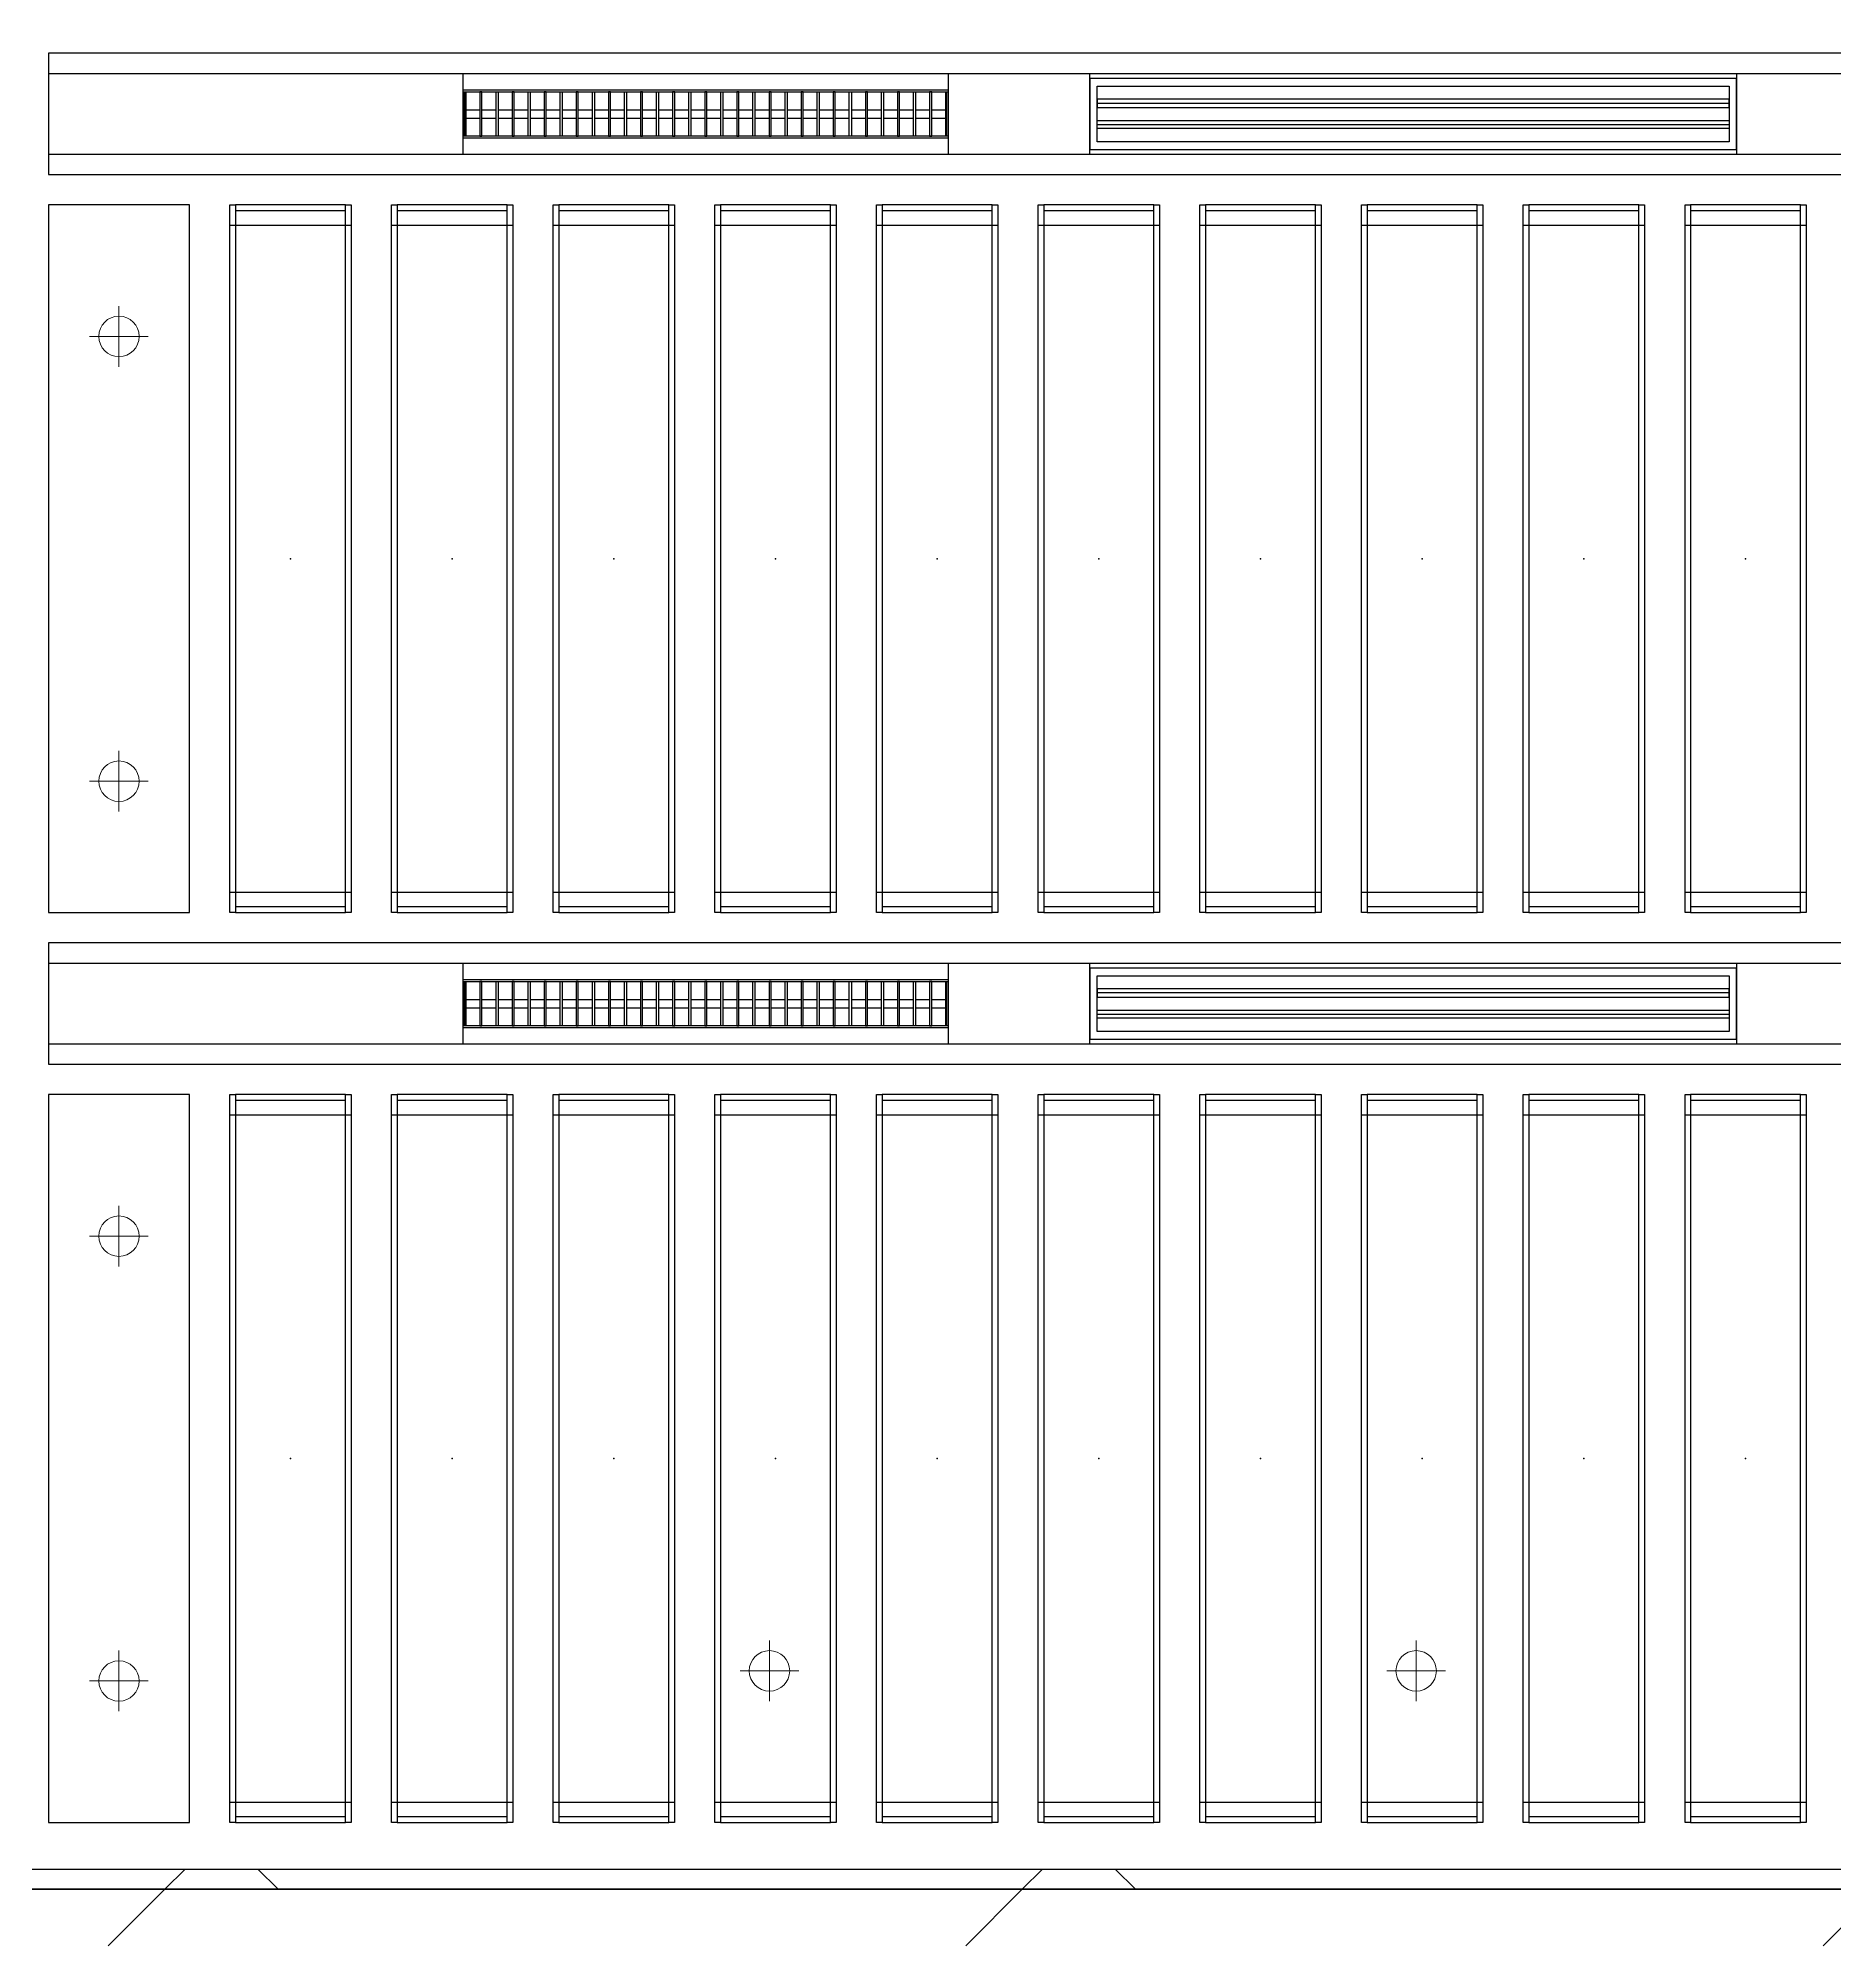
# Model space of a CAD drawing. Header units: millimetres. Extents: x -962357 to -591933, y -35273 to 59420.
# Drawn here: x -716396 to -711951, y -3460 to 1258 of the extents above; entities that cross this region are included whole.
import ezdxf
from ezdxf.enums import TextEntityAlignment as Align

# ---------------------------------------------------------------- set-up
doc = ezdxf.new("R2010")
doc.units = ezdxf.units.MM
for name, color, linetype in [('000 - WIPEOUT', 250, 'Continuous'), ('001 - ASCESSORIES', 251, 'Continuous'), ('A04_TUBE SERIES', 2, 'Continuous'), ('A11_ALU.SOLID SHEET', 2, 'Continuous')]:
    doc.layers.add(name, color=color, linetype=linetype)
for name, color, linetype, lineweight in [('008 - LIGHTING', 1, 'Continuous', 9), ('A-DETL-GENF', 2, 'Continuous', 9), ('A-GLAZ-CURT', 2, 'Continuous', 9), ('A-WALL', 5, 'Continuous', 9), ('A-WALL-FNSH', 2, 'Continuous', 9), ('A-WALL-PATT', 1, 'Continuous', 9), ('E-LITE-EQPM', 2, 'Continuous', 9)]:
    doc.layers.add(name, color=color, linetype=linetype, lineweight=lineweight)

# ---------------------------------------------------------------- blocks, each defined once
blk = doc.blocks.new('PPLS-PP19_Custom Tile Pattern - Custom Tile Pattern-V70-4130-01 MULTI-PURPOSE LEVEL - REFLECTED CEILING PLAN')
at = {"layer": 'A-GLAZ-CURT'}
for p, q in [((-300, 0), (300, 0)), ((300, 0), (-300, 0)), ((-134.2, 0), (-140, 0)), ((230.1, 0), (300, 0)), ((-300, -50), (300, -50)), ((300, -50), (-300, -50))]:
    blk.add_line(p, q, dxfattribs=at)
at = {"layer": 'A-GLAZ-CURT', "flags": 128}
for points in [[(-300, 0), (-291.6, 0), (-283.3, 0), (-275.2, 0), (-267.3, 0), (-259.5, 0), (-251.8, 0), (-244.2, 0), (-236.7, 0), (-229.4, 0), (-222.1, 0), (-214.8, 0), (-207.7, 0), (-200.8, 0), (-194, 0), (-187.5, 0), (-181.4, 0)], [(-190.4, 0), (-196.4, 0), (-202.6, 0), (-209, 0), (-215.7, 0), (-222.6, 0), (-229.7, 0), (-237, 0), (-244.4, 0), (-252, 0), (-259.7, 0), (-267.5, 0), (-275.5, 0), (-283.6, 0), (-291.7, 0), (-300, 0)], [(-149.4, 0), (-141.8, 0), (-132.8, 0), (-126.1, 0)]]:
    blk.add_lwpolyline(points, dxfattribs=at)
at = {"layer": 'A-GLAZ-CURT'}
for points, knots in [([(-300, 0), (-284.7, 0), (-236.6, 0), (-176.1, 0), (-138.3, 0), (-124.9, 0)], [-5323.127839, -5323.127839, -5323.127839, -5323.127839, -4502.809032, -2700.551212, -1108.984966, -1108.984966, -1108.984966, -1108.984966]), ([(-159.2, 0), (-159.6, 0), (-163.4, 0), (-174, 0), (-185.6, 0), (-209.8, 0), (-232, 0), (-248.9, 0), (-253.5, 0), (-253.7, 0)], [-2257.973564, -2257.973564, -2257.973564, -2257.973564, -2237.412286, -2029.680487, -1755.085331, -1400.429864, -858.079193, -543.655514, -531.287897, -531.287897, -531.287897, -531.287897]), ([(-143.3, 0), (-144.7, 0), (-149.9, 0), (-162, 0), (-177.9, 0), (-199.5, 0), (-215.4, 0), (-225.5, 0), (-226.7, 0)], [-2390.191866, -2390.191866, -2390.191866, -2390.191866, -2308.929706, -2113.765672, -1763.376603, -1422.553702, -978.033455, -910.549282, -910.549282, -910.549282, -910.549282]), ([(-128, 0), (-130.6, 0), (-136.8, 0), (-144.4, 0), (-147.1, 0)], [-5691.037617, -5691.037617, -5691.037617, -5691.037617, -5508.838257, -5319.88299, -5319.88299, -5319.88299, -5319.88299]), ([(-65.9, 0), (-70.5, 0), (-83.9, 0), (-110.9, 0), (-128.7, 0), (-142.4, 0), (-143.6, 0)], [-7788.403577, -7788.403577, -7788.403577, -7788.403577, -7508.296369, -7004.680444, -6449.282163, -6393.465623, -6393.465623, -6393.465623, -6393.465623]), ([(-118.2, 0), (-119.4, 0), (-122.1, 0), (-125.4, 0), (-127, 0), (-127.4, 0)], [-164.249813, -164.249813, -164.249813, -164.249813, -98.539552, -24.539552, 0, 0, 0, 0]), ([(-126.5, 0), (-122.4, 0), (-108.7, 0), (-90.8, 0), (-77.2, 0), (-72.3, 0)], [-5231.017328, -5231.017328, -5231.017328, -5231.017328, -4994.692869, -4542.524482, -4234.633075, -4234.633075, -4234.633075, -4234.633075]), ([(-125.7, 0), (-125.3, 0), (-120.4, 0), (-107.3, 0), (-90.4, 0), (-75.3, 0), (-68.4, 0), (-65.1, 0), (-63.6, 0)], [-4082.700899, -4082.700899, -4082.700899, -4082.700899, -4054.690705, -3793.097032, -3402.597032, -3144.956779, -3050.982048, -2969.237017, -2969.237017, -2969.237017, -2969.237017]), ([(-114.9, 0), (-108, 0), (-98.7, 0), (-91.2, 0), (-90.5, 0)], [-6773.888853, -6773.888853, -6773.888853, -6773.888853, -6236.997189, -6184.855039, -6184.855039, -6184.855039, -6184.855039]), ([(-58.7, 0), (-59.6, 0), (-65.7, 0), (-81.2, 0), (-99.4, 0), (-111.4, 0), (-113.3, 0)], [-1113.463882, -1113.463882, -1113.463882, -1113.463882, -1060.00838, -740.068933, -229.489605, -123.718209, -123.718209, -123.718209, -123.718209]), ([(-39.2, 0), (-39.7, 0), (-45.3, 0), (-56.2, 0), (-75.6, 0), (-92, 0), (-103.2, 0), (-106.1, 0)], [-1826.829157, -1826.829157, -1826.829157, -1826.829157, -1792.521578, -1466.981642, -1208.454564, -789.402658, -608.943052, -608.943052, -608.943052, -608.943052]), ([(-96.4, 0), (-96.2, 0), (-90.9, 0), (-71.3, 0), (-42.5, 0), (-15.2, 0), (-3.8, 0), (-1, 0)], [-5115.12164, -5115.12164, -5115.12164, -5115.12164, -5103.229623, -4799.173296, -4065.652676, -3589.737505, -3410.081093, -3410.081093, -3410.081093, -3410.081093]), ([(-67.9, 0), (-73, 0), (-81.1, 0), (-89.2, 0), (-91.8, 0)], [-2627.997013, -2627.997013, -2627.997013, -2627.997013, -2193.204658, -1970.99776, -1970.99776, -1970.99776, -1970.99776]), ([(-79.5, 0), (-79.3, 0), (-74.9, 0), (-70.9, 0), (-67.4, 0)], [-1286.743147, -1286.743147, -1286.743147, -1286.743147, -1274.333717, -1073.56893, -1073.56893, -1073.56893, -1073.56893]), ([(-29, 0), (-34, 0), (-43.7, 0), (-55.8, 0), (-63.3, 0), (-65.5, 0)], [-2680.714891, -2680.714891, -2680.714891, -2680.714891, -2413.671296, -2161.752162, -2037.343317, -2037.343317, -2037.343317, -2037.343317]), ([(31.2, 0), (26, 0), (12, 0), (-16.9, 0), (-42.2, 0), (-56.4, 0), (-58.5, 0)], [-4496.803627, -4496.803627, -4496.803627, -4496.803627, -4222.080604, -3745.412743, -2981.410125, -2831.320802, -2831.320802, -2831.320802, -2831.320802]), ([(-49.8, 0), (-48.2, 0), (-45.4, 0), (-42.6, 0), (-41.8, 0)], [-4417.7536, -4417.7536, -4417.7536, -4417.7536, -4321.566175, -4270.495146, -4270.495146, -4270.495146, -4270.495146]), ([(71, 0), (70.7, 0), (65.3, 0), (53.5, 0), (37, 0), (24.1, 0), (12.8, 0), (-2.9, 0), (-20.6, 0), (-32.8, 0), (-42.4, 0), (-47, 0), (-47.8, 0)], [-2966.590051, -2966.590051, -2966.590051, -2966.590051, -2950.589685, -2634.532728, -2313.748533, -2106.613311, -1925.670641, -1617.263037, -1290.787923, -1039.307308, -819.71621, -773.893057, -773.893057, -773.893057, -773.893057]), ([(-45.9, 0), (-43, 0), (-37.8, 0), (-33.6, 0), (-32.3, 0)], [-3487.344885, -3487.344885, -3487.344885, -3487.344885, -3315.260113, -3238.248822, -3238.248822, -3238.248822, -3238.248822]), ([(-31.3, 0), (-28.4, 0), (-17, 0), (8.8, 0), (43.4, 0), (68.5, 0), (77.9, 0), (79.3, 0)], [-6062.162279, -6062.162279, -6062.162279, -6062.162279, -5862.463379, -5340.621928, -4573.028122, -4094.177415, -3998.447461, -3998.447461, -3998.447461, -3998.447461]), ([(2.8, 0), (-4.7, 0), (-14.7, 0), (-28.9, 0), (-31.3, 0)], [-9880.810509, -9880.810509, -9880.810509, -9880.810509, -9424.652049, -9299.586361, -9299.586361, -9299.586361, -9299.586361]), ([(-29, 0), (-28.7, 0), (-27.4, 0), (-24.5, 0), (-22.6, 0)], [-166.548282, -166.548282, -166.548282, -166.548282, -102.06493, 0, 0, 0, 0]), ([(-22.6, 0), (-20.3, 0), (-17, 0), (-12.7, 0), (-10.9, 0), (-9.9, 0)], [-56468.192263, -56468.192263, -56468.192263, -56468.192263, -56344.022017, -56303.229861, -56238.992205, -56238.992205, -56238.992205, -56238.992205]), ([(-21.2, 0), (-19.4, 0), (-11.8, 0), (-1.3, 0), (4.5, 0)], [-2989.152759, -2989.152759, -2989.152759, -2989.152759, -2864.387349, -2490.960632, -2490.960632, -2490.960632, -2490.960632]), ([(0.5, 0), (-2.2, 0), (-6.9, 0), (-11, 0), (-12.4, 0)], [-2679.34943, -2679.34943, -2679.34943, -2679.34943, -2518.50168, -2435.772209, -2435.772209, -2435.772209, -2435.772209]), ([(-3.4, 0), (-0.6, 0), (14, 0), (42.8, 0), (88.7, 0), (120.6, 0), (138.3, 0), (138.5, 0)], [-439.821474, -439.821474, -439.821474, -439.821474, -429.606584, -390.253598, -346.313304, -291.370682, -290.5735, -290.5735, -290.5735, -290.5735]), ([(3.4, 0), (4.6, 0), (8, 0), (16, 0), (22.5, 0), (24.5, 0)], [-211.182196, -211.182196, -211.182196, -211.182196, -206.416616, -198.214427, -187.717507, -187.717507, -187.717507, -187.717507]), ([(103.1, 0), (101.1, 0), (86.3, 0), (63.3, 0), (37, 0), (25.3, 0), (20.9, 0)], [-375.435014, -375.435014, -375.435014, -375.435014, -369.147452, -330.153101, -307.516438, -289.397823, -289.397823, -289.397823, -289.397823]), ([(21.5, 0), (22, 0), (24.6, 0), (31, 0), (39, 0), (48.3, 0), (52.8, 0), (53.9, 0)], [-1992.768506, -1992.768506, -1992.768506, -1992.768506, -1956.422387, -1818.904206, -1645.594513, -1443.202566, -1370.028348, -1370.028348, -1370.028348, -1370.028348]), ([(136.4, 0), (121.7, 0), (86.9, 0), (51.2, 0), (31.2, 0)], [-106.750556, -106.750556, -106.750556, -106.750556, -59.610984, 0, 0, 0, 0]), ([(36.3, 0), (37.8, 0), (46.7, 0), (52.8, 0), (56.3, 0)], [-314.598523, -314.598523, -314.598523, -314.598523, -305.899624, -292.458861, -292.458861, -292.458861, -292.458861]), ([(100.3, 0), (90.4, 0), (75.2, 0), (57.8, 0), (46.5, 0), (41.8, 0), (38.2, 0), (37.3, 0)], [-395.777283, -395.777283, -395.777283, -395.777283, -357.622665, -341.267687, -334.000314, -326.15566, -321.97841, -321.97841, -321.97841, -321.97841]), ([(39, 0), (43.3, 0), (54.4, 0), (67.2, 0), (73, 0)], [-4639.627446, -4639.627446, -4639.627446, -4639.627446, -4353.683244, -3976.823525, -3976.823525, -3976.823525, -3976.823525]), ([(96.7, 0), (97, 0), (100.3, 0), (109, 0), (120.8, 0), (139.9, 0), (160.9, 0), (176.3, 0), (182.7, 0)], [-2253.533331, -2253.533331, -2253.533331, -2253.533331, -2233.599744, -2052.234781, -1843.028543, -1530.39897, -1095.004608, -662.803921, -662.803921, -662.803921, -662.803921]), ([(131.4, 0), (132.9, 0), (139.5, 0), (148, 0), (152.6, 0)], [-625.910216, -625.910216, -625.910216, -625.910216, -618.981161, -603.66234, -603.66234, -603.66234, -603.66234]), ([(162.8, 0), (165.4, 0), (168.7, 0), (170.7, 0), (170.7, 0)], [-111.264224, -111.264224, -111.264224, -111.264224, -56.742688, -55.632112, -55.632112, -55.632112, -55.632112]), ([(300, 0), (286.5, 0), (254.2, 0), (207.1, 0), (179.8, 0), (166.2, 0), (164.9, 0)], [-285.253232, -285.253232, -285.253232, -285.253232, -244.693688, -187.987675, -143.776725, -138.771843, -138.771843, -138.771843, -138.771843]), ([(171.5, 0), (176.5, 0), (188.6, 0), (194.3, 0), (195.7, 0)], [-7971.819559, -7971.819559, -7971.819559, -7971.819559, -7784.112253, -7707.76565, -7707.76565, -7707.76565, -7707.76565]), ([(185.8, 0), (186.9, 0), (192.6, 0), (208.8, 0), (219.4, 0), (230.1, 0)], [-46.257281, -46.257281, -46.257281, -46.257281, -41.623857, -24.459831, 0, 0, 0, 0]), ([(219.8, 0), (225.3, 0), (244.4, 0), (264.9, 0), (276, 0), (279, 0)], [-6915.603924, -6915.603924, -6915.603924, -6915.603924, -6582.165592, -6068.460911, -5859.388289, -5859.388289, -5859.388289, -5859.388289]), ([(286.1, 0), (286.6, 0), (288.3, 0), (293.6, 0), (297.8, 0), (300, 0)], [-4011.010929, -4011.010929, -4011.010929, -4011.010929, -3959.664717, -3862.421465, -3746.95702, -3746.95702, -3746.95702, -3746.95702])]:
    blk.add_open_spline(points, degree=3, knots=knots, dxfattribs=at)
for points in [[(-122.9, 0), (-125.3, 0), (-129.6, 0), (-133.8, 0)], [(-108.5, 0), (-104.3, 0), (-99.2, 0), (-91.5, 0)], [(67.8, 0), (71.7, 0), (75.7, 0), (79.6, 0)]]:
    blk.add_open_spline(points, degree=3, dxfattribs=at)
blk = doc.blocks.new('PPLS-PP19_Custom Tile Pattern - Custom Tile Pattern-V102-4130-01 MULTI-PURPOSE LEVEL - REFLECTED CEILING PLAN')
at = {"layer": 'A-GLAZ-CURT'}
for p, q in [((-300, 0), (300, 0)), ((300, 0), (-300, 0)), ((-134.2, 0), (-140, 0)), ((230.1, 0), (300, 0)), ((-300, -50), (300, -50)), ((300, -50), (-300, -50))]:
    blk.add_line(p, q, dxfattribs=at)
at = {"layer": 'A-GLAZ-CURT', "flags": 128}
for points in [[(-300, 0), (-291.6, 0), (-283.3, 0), (-275.2, 0), (-267.3, 0), (-259.5, 0), (-251.8, 0), (-244.2, 0), (-236.7, 0), (-229.4, 0), (-222.1, 0), (-214.8, 0), (-207.7, 0), (-200.8, 0), (-194, 0), (-187.5, 0), (-181.4, 0)], [(-190.4, 0), (-196.4, 0), (-202.6, 0), (-209, 0), (-215.7, 0), (-222.6, 0), (-229.7, 0), (-237, 0), (-244.4, 0), (-252, 0), (-259.7, 0), (-267.5, 0), (-275.5, 0), (-283.6, 0), (-291.7, 0), (-300, 0)], [(-149.4, 0), (-141.8, 0), (-132.8, 0), (-126.1, 0)]]:
    blk.add_lwpolyline(points, dxfattribs=at)
at = {"layer": 'A-GLAZ-CURT'}
for points, knots in [([(-300, 0), (-284.7, 0), (-236.6, 0), (-176.1, 0), (-138.3, 0), (-124.9, 0)], [-5323.127839, -5323.127839, -5323.127839, -5323.127839, -4502.809032, -2700.551212, -1108.984966, -1108.984966, -1108.984966, -1108.984966]), ([(-159.2, 0), (-159.6, 0), (-163.4, 0), (-174, 0), (-185.6, 0), (-209.8, 0), (-232, 0), (-248.9, 0), (-253.5, 0), (-253.7, 0)], [-2257.973564, -2257.973564, -2257.973564, -2257.973564, -2237.412286, -2029.680487, -1755.085331, -1400.429864, -858.079193, -543.655514, -531.287897, -531.287897, -531.287897, -531.287897]), ([(-143.3, 0), (-144.7, 0), (-149.9, 0), (-162, 0), (-177.9, 0), (-199.5, 0), (-215.4, 0), (-225.5, 0), (-226.7, 0)], [-2390.191866, -2390.191866, -2390.191866, -2390.191866, -2308.929706, -2113.765672, -1763.376603, -1422.553702, -978.033455, -910.549282, -910.549282, -910.549282, -910.549282]), ([(-128, 0), (-130.6, 0), (-136.8, 0), (-144.4, 0), (-147.1, 0)], [-5691.037617, -5691.037617, -5691.037617, -5691.037617, -5508.838257, -5319.88299, -5319.88299, -5319.88299, -5319.88299]), ([(-65.9, 0), (-70.5, 0), (-83.9, 0), (-110.9, 0), (-128.7, 0), (-142.4, 0), (-143.6, 0)], [-7788.403577, -7788.403577, -7788.403577, -7788.403577, -7508.296369, -7004.680444, -6449.282163, -6393.465623, -6393.465623, -6393.465623, -6393.465623]), ([(-118.2, 0), (-119.4, 0), (-122.1, 0), (-125.4, 0), (-127, 0), (-127.4, 0)], [-164.249813, -164.249813, -164.249813, -164.249813, -98.539552, -24.539552, 0, 0, 0, 0]), ([(-126.5, 0), (-122.4, 0), (-108.7, 0), (-90.8, 0), (-77.2, 0), (-72.3, 0)], [-5231.017328, -5231.017328, -5231.017328, -5231.017328, -4994.692869, -4542.524482, -4234.633075, -4234.633075, -4234.633075, -4234.633075]), ([(-125.7, 0), (-125.3, 0), (-120.4, 0), (-107.3, 0), (-90.4, 0), (-75.3, 0), (-68.4, 0), (-65.1, 0), (-63.6, 0)], [-4082.700899, -4082.700899, -4082.700899, -4082.700899, -4054.690705, -3793.097032, -3402.597032, -3144.956779, -3050.982048, -2969.237017, -2969.237017, -2969.237017, -2969.237017]), ([(-114.9, 0), (-108, 0), (-98.7, 0), (-91.2, 0), (-90.5, 0)], [-6773.888853, -6773.888853, -6773.888853, -6773.888853, -6236.997189, -6184.855039, -6184.855039, -6184.855039, -6184.855039]), ([(-58.7, 0), (-59.6, 0), (-65.7, 0), (-81.2, 0), (-99.4, 0), (-111.4, 0), (-113.3, 0)], [-1113.463882, -1113.463882, -1113.463882, -1113.463882, -1060.00838, -740.068933, -229.489605, -123.718209, -123.718209, -123.718209, -123.718209]), ([(-39.2, 0), (-39.7, 0), (-45.3, 0), (-56.2, 0), (-75.6, 0), (-92, 0), (-103.2, 0), (-106.1, 0)], [-1826.829157, -1826.829157, -1826.829157, -1826.829157, -1792.521578, -1466.981642, -1208.454564, -789.402658, -608.943052, -608.943052, -608.943052, -608.943052]), ([(-96.4, 0), (-96.2, 0), (-90.9, 0), (-71.3, 0), (-42.5, 0), (-15.2, 0), (-3.8, 0), (-1, 0)], [-5115.12164, -5115.12164, -5115.12164, -5115.12164, -5103.229623, -4799.173296, -4065.652676, -3589.737505, -3410.081093, -3410.081093, -3410.081093, -3410.081093]), ([(-67.9, 0), (-73, 0), (-81.1, 0), (-89.2, 0), (-91.8, 0)], [-2627.997013, -2627.997013, -2627.997013, -2627.997013, -2193.204658, -1970.99776, -1970.99776, -1970.99776, -1970.99776]), ([(-79.5, 0), (-79.3, 0), (-74.9, 0), (-70.9, 0), (-67.4, 0)], [-1286.743147, -1286.743147, -1286.743147, -1286.743147, -1274.333717, -1073.56893, -1073.56893, -1073.56893, -1073.56893]), ([(-29, 0), (-34, 0), (-43.7, 0), (-55.8, 0), (-63.3, 0), (-65.5, 0)], [-2680.714891, -2680.714891, -2680.714891, -2680.714891, -2413.671296, -2161.752162, -2037.343317, -2037.343317, -2037.343317, -2037.343317]), ([(31.2, 0), (26, 0), (12, 0), (-16.9, 0), (-42.2, 0), (-56.4, 0), (-58.5, 0)], [-4496.803627, -4496.803627, -4496.803627, -4496.803627, -4222.080604, -3745.412743, -2981.410125, -2831.320802, -2831.320802, -2831.320802, -2831.320802]), ([(-49.8, 0), (-48.2, 0), (-45.4, 0), (-42.6, 0), (-41.8, 0)], [-4417.7536, -4417.7536, -4417.7536, -4417.7536, -4321.566175, -4270.495146, -4270.495146, -4270.495146, -4270.495146]), ([(71, 0), (70.7, 0), (65.3, 0), (53.5, 0), (37, 0), (24.1, 0), (12.8, 0), (-2.9, 0), (-20.6, 0), (-32.8, 0), (-42.4, 0), (-47, 0), (-47.8, 0)], [-2966.590051, -2966.590051, -2966.590051, -2966.590051, -2950.589685, -2634.532728, -2313.748533, -2106.613311, -1925.670641, -1617.263037, -1290.787923, -1039.307308, -819.71621, -773.893057, -773.893057, -773.893057, -773.893057]), ([(-45.9, 0), (-43, 0), (-37.8, 0), (-33.6, 0), (-32.3, 0)], [-3487.344885, -3487.344885, -3487.344885, -3487.344885, -3315.260113, -3238.248822, -3238.248822, -3238.248822, -3238.248822]), ([(-31.3, 0), (-28.4, 0), (-17, 0), (8.8, 0), (43.4, 0), (68.5, 0), (77.9, 0), (79.3, 0)], [-6062.162279, -6062.162279, -6062.162279, -6062.162279, -5862.463379, -5340.621928, -4573.028122, -4094.177415, -3998.447461, -3998.447461, -3998.447461, -3998.447461]), ([(2.8, 0), (-4.7, 0), (-14.7, 0), (-28.9, 0), (-31.3, 0)], [-9880.810509, -9880.810509, -9880.810509, -9880.810509, -9424.652049, -9299.586361, -9299.586361, -9299.586361, -9299.586361]), ([(-29, 0), (-28.7, 0), (-27.4, 0), (-24.5, 0), (-22.6, 0)], [-166.548282, -166.548282, -166.548282, -166.548282, -102.06493, 0, 0, 0, 0]), ([(-22.6, 0), (-20.3, 0), (-17, 0), (-12.7, 0), (-10.9, 0), (-9.9, 0)], [-56468.192263, -56468.192263, -56468.192263, -56468.192263, -56344.022017, -56303.229861, -56238.992205, -56238.992205, -56238.992205, -56238.992205]), ([(-21.2, 0), (-19.4, 0), (-11.8, 0), (-1.3, 0), (4.5, 0)], [-2989.152759, -2989.152759, -2989.152759, -2989.152759, -2864.387349, -2490.960632, -2490.960632, -2490.960632, -2490.960632]), ([(0.5, 0), (-2.2, 0), (-6.9, 0), (-11, 0), (-12.4, 0)], [-2679.34943, -2679.34943, -2679.34943, -2679.34943, -2518.50168, -2435.772209, -2435.772209, -2435.772209, -2435.772209]), ([(-3.4, 0), (-0.6, 0), (14, 0), (42.8, 0), (86.6, 0), (116.3, 0), (131.8, 0)], [-439.821474, -439.821474, -439.821474, -439.821474, -429.606584, -390.253598, -346.313304, -297.680547, -297.680547, -297.680547, -297.680547]), ([(3.4, 0), (4.6, 0), (8, 0), (16, 0), (22.5, 0), (24.5, 0)], [-211.182196, -211.182196, -211.182196, -211.182196, -206.416616, -198.214427, -187.717507, -187.717507, -187.717507, -187.717507]), ([(103.1, 0), (101.1, 0), (86.3, 0), (63.3, 0), (37, 0), (25.3, 0), (20.9, 0)], [-375.435014, -375.435014, -375.435014, -375.435014, -369.147452, -330.153101, -307.516438, -289.397823, -289.397823, -289.397823, -289.397823]), ([(21.5, 0), (22, 0), (24.6, 0), (31, 0), (39, 0), (48.3, 0), (52.8, 0), (53.9, 0)], [-1992.768506, -1992.768506, -1992.768506, -1992.768506, -1956.422387, -1818.904206, -1645.594513, -1443.202566, -1370.028348, -1370.028348, -1370.028348, -1370.028348]), ([(133, 0), (119.3, 0), (85.7, 0), (51.2, 0), (31.2, 0)], [-103.080887, -103.080887, -103.080887, -103.080887, -59.610984, 0, 0, 0, 0]), ([(36.3, 0), (37.8, 0), (46.7, 0), (52.8, 0), (56.3, 0)], [-314.598523, -314.598523, -314.598523, -314.598523, -305.899624, -292.458861, -292.458861, -292.458861, -292.458861]), ([(100.3, 0), (90.4, 0), (75.2, 0), (57.8, 0), (46.5, 0), (41.8, 0), (38.2, 0), (37.3, 0)], [-395.777283, -395.777283, -395.777283, -395.777283, -357.622665, -341.267687, -334.000314, -326.15566, -321.97841, -321.97841, -321.97841, -321.97841]), ([(39, 0), (43.3, 0), (54.4, 0), (67.2, 0), (73, 0)], [-4639.627446, -4639.627446, -4639.627446, -4639.627446, -4353.683244, -3976.823525, -3976.823525, -3976.823525, -3976.823525]), ([(96.7, 0), (97, 0), (100.3, 0), (109, 0), (119.5, 0), (128.3, 0), (132.9, 0)], [-2253.533331, -2253.533331, -2253.533331, -2253.533331, -2233.599744, -2052.234781, -1843.028543, -1604.628652, -1604.628652, -1604.628652, -1604.628652]), ([(133.7, 0), (134.9, 0), (144.4, 0), (160.9, 0), (176.3, 0), (182.7, 0)], [-1590.72941, -1590.72941, -1590.72941, -1590.72941, -1530.39897, -1095.004608, -662.803921, -662.803921, -662.803921, -662.803921]), ([(162.8, 0), (165.4, 0), (168.7, 0), (170.7, 0), (170.7, 0)], [-111.264224, -111.264224, -111.264224, -111.264224, -56.742688, -55.632112, -55.632112, -55.632112, -55.632112]), ([(300, 0), (286.5, 0), (254.2, 0), (207.1, 0), (179.8, 0), (166.2, 0), (164.9, 0)], [-285.253232, -285.253232, -285.253232, -285.253232, -244.693688, -187.987675, -143.776725, -138.771843, -138.771843, -138.771843, -138.771843]), ([(171.5, 0), (176.5, 0), (188.6, 0), (194.3, 0), (195.7, 0)], [-7971.819559, -7971.819559, -7971.819559, -7971.819559, -7784.112253, -7707.76565, -7707.76565, -7707.76565, -7707.76565]), ([(185.8, 0), (186.9, 0), (192.6, 0), (208.8, 0), (219.4, 0), (230.1, 0)], [-46.257281, -46.257281, -46.257281, -46.257281, -41.623857, -24.459831, 0, 0, 0, 0]), ([(219.8, 0), (225.3, 0), (244.4, 0), (264.9, 0), (276, 0), (279, 0)], [-6915.603924, -6915.603924, -6915.603924, -6915.603924, -6582.165592, -6068.460911, -5859.388289, -5859.388289, -5859.388289, -5859.388289]), ([(286.1, 0), (286.6, 0), (288.3, 0), (293.6, 0), (297.8, 0), (300, 0)], [-4011.010929, -4011.010929, -4011.010929, -4011.010929, -3959.664717, -3862.421465, -3746.95702, -3746.95702, -3746.95702, -3746.95702])]:
    blk.add_open_spline(points, degree=3, knots=knots, dxfattribs=at)
for points in [[(-122.9, 0), (-125.3, 0), (-129.6, 0), (-133.8, 0)], [(-108.5, 0), (-104.3, 0), (-99.2, 0), (-91.5, 0)], [(67.8, 0), (71.7, 0), (75.7, 0), (79.6, 0)], [(137.6, 0), (142.5, 0), (148.1, 0), (152.6, 0)]]:
    blk.add_open_spline(points, degree=3, dxfattribs=at)
blk = doc.blocks.new('*U612')
at = {"layer": 'A-GLAZ-CURT'}
for name, p in [('PPLS-PP19_Custom Tile Pattern - Custom Tile Pattern-V70-4130-01 MULTI-PURPOSE LEVEL - REFLECTED CEILING PLAN', (29400, -6850)), ('PPLS-PP19_Custom Tile Pattern - Custom Tile Pattern-V102-4130-01 MULTI-PURPOSE LEVEL - REFLECTED CEILING PLAN', (30000, -6850)), ('PPLS-PP19_Custom Tile Pattern - Custom Tile Pattern-V70-4130-01 MULTI-PURPOSE LEVEL - REFLECTED CEILING PLAN', (30600, -6850)), ('PPLS-PP19_Custom Tile Pattern - Custom Tile Pattern-V70-4130-01 MULTI-PURPOSE LEVEL - REFLECTED CEILING PLAN', (31200, -6850)), ('PPLS-PP19_Custom Tile Pattern - Custom Tile Pattern-V70-4130-01 MULTI-PURPOSE LEVEL - REFLECTED CEILING PLAN', (31800, -6850)), ('PPLS-PP19_Custom Tile Pattern - Custom Tile Pattern-V70-4130-01 MULTI-PURPOSE LEVEL - REFLECTED CEILING PLAN', (32400, -6850)), ('PPLS-PP19_Custom Tile Pattern - Custom Tile Pattern-V70-4130-01 MULTI-PURPOSE LEVEL - REFLECTED CEILING PLAN', (33000, -6850))]:
    blk.add_blockref(name, p, dxfattribs=at)
blk = doc.blocks.new('LGF_DL_SAA_LowPower_DL1a - LGF_DL_SAA_LowPower_DL1a-8832329-4130-01 MULTI-PURPOSE LEVEL - REFLECTED CEILING PLAN')
at = {"layer": 'A-DETL-GENF'}
for p, q in [((0, 75), (0, -75)), ((72.5, 0), (-72.5, 0))]:
    blk.add_line(p, q, dxfattribs=at)
blk.add_circle((0, 0), 50, dxfattribs=at)
blk = doc.blocks.new('C-1-PP19-AR-4130-01-B_20250829-225100_EXLIGHT')
at = {"layer": 'E-LITE-EQPM', "extrusion": (0, 0, -1), "rotation": 180}
for p in [(-28484.2, -3060), (-28484.2, -4160), (-28484.2, -5285), (-28484.2, -6385), (-30093.5, -6360), (-31693.5, -6360)]:
    blk.add_blockref('LGF_DL_SAA_LowPower_DL1a - LGF_DL_SAA_LowPower_DL1a-8832329-4130-01 MULTI-PURPOSE LEVEL - REFLECTED CEILING PLAN', p, dxfattribs=at)
blk = doc.blocks.new('*U742')
blk.add_point((0, 0))
at = {"layer": 'Defpoints', "color": 250}
blk.add_text('AL.SHEET-HAT-TYPE-C', height=7, rotation=270, dxfattribs=at).set_placement((15, 0), align=Align.BOTTOM_CENTER)
blk.add_wipeout([(0, -100), (350, -100), (350, 100), (0, 100)]).dxf.layer = '000 - WIPEOUT'
at = {"layer": 'A11_ALU.SOLID SHEET', "color": 0}
blk.add_lwpolyline([(0, -100), (350, -100), (350, 100), (0, 100)], close=True, dxfattribs=at)
blk = doc.blocks.new('*U526')
at = {"layer": '001 - ASCESSORIES', "color": 0, "linetype": 'ByBlock'}
blk.add_lwpolyline([(800, 87.5), (-800, 87.5), (-800, -87.5), (800, -87.5)], close=True, dxfattribs=at)
at = {"layer": '001 - ASCESSORIES', "linetype": 'ByBlock'}
for points in [[(-781.5, 69), (781.5, 69), (781.5, -69), (-781.5, -69)], [(781.5, 36.3), (-781.5, 36.3), (-781.5, 16.3), (781.5, 16.3)], [(-781.5, -16.3), (781.5, -16.3), (781.5, -36.3), (-781.5, -36.3)]]:
    blk.add_lwpolyline(points, close=True, dxfattribs=at)
for points in [[(781.5, 26.3), (-781.5, 26.3)], [(-781.5, -26.3), (781.5, -26.3)]]:
    blk.add_lwpolyline(points, dxfattribs=at)
blk = doc.blocks.new('*U723')
blk.add_wipeout([(-25, 0), (25, 0), (25, 17548.5), (-25, 17548.5)]).dxf.layer = '000 - WIPEOUT'
at = {"layer": 'A04_TUBE SERIES', "color": 0}
blk.add_lwpolyline([(-25, 0), (25, 0), (25, 17548.5), (-25, 17548.5)], close=True, dxfattribs=at)
at = {"layer": 'Defpoints', "color": 250, "flags": 1}
blk.add_attdef('EXTR.OVL-LENGTH_', (-33.1, -9), '', height=5, dxfattribs=at)
blk = doc.blocks.new('*U725')
blk.add_wipeout([(-25, 0), (25, 0), (25, 17548.5), (-25, 17548.5)]).dxf.layer = '000 - WIPEOUT'
at = {"layer": 'A04_TUBE SERIES', "color": 0}
blk.add_lwpolyline([(-25, 0), (25, 0), (25, 17548.5), (-25, 17548.5)], close=True, dxfattribs=at)
at = {"layer": 'Defpoints', "color": 250, "flags": 1}
blk.add_attdef('EXTR.OVL-LENGTH_', (-33.1, -9), '', height=5, dxfattribs=at)
blk = doc.blocks.new('*U727')
blk.add_wipeout([(-25, 0), (25, 0), (25, 17548.5), (-25, 17548.5)]).dxf.layer = '000 - WIPEOUT'
at = {"layer": 'A04_TUBE SERIES', "color": 0}
blk.add_lwpolyline([(-25, 0), (25, 0), (25, 17548.5), (-25, 17548.5)], close=True, dxfattribs=at)
at = {"layer": 'Defpoints', "color": 250, "flags": 1}
blk.add_attdef('EXTR.OVL-LENGTH_', (-33.1, -9), '', height=5, dxfattribs=at)
blk = doc.blocks.new('*U570')
at = {"color": 1}
blk.add_wipeout([(600, -60), (-600, -60), (-600, 60), (600, 60)], dxfattribs=at).dxf.layer = '000 - WIPEOUT'
at = {"layer": '001 - ASCESSORIES', "color": 0}
blk.add_lwpolyline([(600, -60), (-600, -60), (-600, 60), (600, 60)], close=True, dxfattribs=at)
at = {"layer": '001 - ASCESSORIES'}
for points in [[(-593.5, -55), (-598.5, -55), (-598.5, 55), (-593.5, 55)], [(595, -55), (-595, -55), (-595, 55), (595, 55)], [(-558.8, -55), (-553.8, -55), (-553.8, 55), (-558.8, 55)], [(-514, -55), (-519, -55), (-519, 55), (-514, 55)], [(-479.3, -55), (-474.3, -55), (-474.3, 55), (-479.3, 55)], [(-434.6, -55), (-439.6, -55), (-439.6, 55), (-434.6, 55)], [(-399.8, -55), (-394.8, -55), (-394.8, 55), (-399.8, 55)], [(-355.1, -55), (-360.1, -55), (-360.1, 55), (-355.1, 55)], [(-320.4, -55), (-315.4, -55), (-315.4, 55), (-320.4, 55)], [(-275.6, -55), (-280.6, -55), (-280.6, 55), (-275.6, 55)], [(-240.9, -55), (-235.9, -55), (-235.9, 55), (-240.9, 55)], [(-196.2, -55), (-201.2, -55), (-201.2, 55), (-196.2, 55)], [(-161.4, -55), (-156.4, -55), (-156.4, 55), (-161.4, 55)], [(-116.7, -55), (-121.7, -55), (-121.7, 55), (-116.7, 55)], [(-82, -55), (-77, -55), (-77, 55), (-82, 55)], [(-37.2, -55), (-42.2, -55), (-42.2, 55), (-37.2, 55)], [(-2.5, -55), (2.5, -55), (2.5, 55), (-2.5, 55)], [(42.2, -55), (37.2, -55), (37.2, 55), (42.2, 55)], [(77, -55), (82, -55), (82, 55), (77, 55)], [(121.7, -55), (116.7, -55), (116.7, 55), (121.7, 55)], [(156.4, -55), (161.4, -55), (161.4, 55), (156.4, 55)], [(201.2, -55), (196.2, -55), (196.2, 55), (201.2, 55)], [(235.9, -55), (240.9, -55), (240.9, 55), (235.9, 55)], [(280.6, -55), (275.6, -55), (275.6, 55), (280.6, 55)], [(315.4, -55), (320.4, -55), (320.4, 55), (315.4, 55)], [(360.1, -55), (355.1, -55), (355.1, 55), (360.1, 55)], [(394.8, -55), (399.8, -55), (399.8, 55), (394.8, 55)], [(439.6, -55), (434.6, -55), (434.6, 55), (439.6, 55)], [(474.3, -55), (479.3, -55), (479.3, 55), (474.3, 55)], [(519, -55), (514, -55), (514, 55), (519, 55)], [(553.8, -55), (558.8, -55), (558.8, 55), (553.8, 55)], [(598.5, -55), (593.5, -55), (593.5, 55), (598.5, 55)]]:
    blk.add_lwpolyline(points, close=True, dxfattribs=at)
for points in [[(-593.5, 10), (-558.8, 10)], [(-553.8, 10), (-519, 10)], [(-514, 10), (-479.3, 10)], [(-474.3, 10), (-439.6, 10)], [(-434.6, 10), (-399.8, 10)], [(-394.8, 10), (-360.1, 10)], [(-355.1, 10), (-320.4, 10)], [(-315.4, 10), (-280.6, 10)], [(-275.6, 10), (-240.9, 10)], [(-235.9, 10), (-201.2, 10)], [(-196.2, 10), (-161.4, 10)], [(-156.4, 10), (-121.7, 10)], [(-116.7, 10), (-82, 10)], [(-77, 10), (-42.2, 10)], [(-37.2, 10), (-2.5, 10)], [(2.5, 10), (37.2, 10)], [(42.2, 10), (77, 10)], [(82, 10), (116.7, 10)], [(121.7, 10), (156.4, 10)], [(161.4, 10), (196.2, 10)], [(201.2, 10), (235.9, 10)], [(240.9, 10), (275.6, 10)], [(280.6, 10), (315.4, 10)], [(320.4, 10), (355.1, 10)], [(360.1, 10), (394.8, 10)], [(399.8, 10), (434.6, 10)], [(439.6, 10), (474.3, 10)], [(479.3, 10), (514, 10)], [(519, 10), (553.8, 10)], [(558.8, 10), (593.5, 10)], [(-593.5, -10), (-558.8, -10)], [(-553.8, -10), (-519, -10)], [(-514, -10), (-479.3, -10)], [(-474.3, -10), (-439.6, -10)], [(-434.6, -10), (-399.8, -10)], [(-394.8, -10), (-360.1, -10)], [(-355.1, -10), (-320.4, -10)], [(-315.4, -10), (-280.6, -10)], [(-275.6, -10), (-240.9, -10)], [(-235.9, -10), (-201.2, -10)], [(-196.2, -10), (-161.4, -10)], [(-156.4, -10), (-121.7, -10)], [(-116.7, -10), (-82, -10)], [(-77, -10), (-42.2, -10)], [(-37.2, -10), (-2.5, -10)], [(2.5, -10), (37.2, -10)], [(42.2, -10), (77, -10)], [(82, -10), (116.7, -10)], [(121.7, -10), (156.4, -10)], [(161.4, -10), (196.2, -10)], [(201.2, -10), (235.9, -10)], [(240.9, -10), (275.6, -10)], [(280.6, -10), (315.4, -10)], [(320.4, -10), (355.1, -10)], [(360.1, -10), (394.8, -10)], [(399.8, -10), (434.6, -10)], [(439.6, -10), (474.3, -10)], [(479.3, -10), (514, -10)], [(519, -10), (553.8, -10)], [(558.8, -10), (593.5, -10)]]:
    blk.add_lwpolyline(points, dxfattribs=at)
blk = doc.blocks.new('*U614')
blk.add_point((0, 0))
at = {"layer": 'Defpoints', "color": 250}
blk.add_text('AL.SHEET-HAT-TYPE-C', height=7, rotation=270, dxfattribs=at).set_placement((15, 0), align=Align.BOTTOM_CENTER)
blk.add_wipeout([(0, -100), (1026, -100), (1026, 100), (0, 100)]).dxf.layer = '000 - WIPEOUT'
at = {"layer": 'A11_ALU.SOLID SHEET', "color": 0}
blk.add_lwpolyline([(0, -100), (1026, -100), (1026, 100), (0, 100)], close=True, dxfattribs=at)
blk = doc.blocks.new('*U735')
blk.add_wipeout([(-25, 0), (25, 0), (25, 17548.5), (-25, 17548.5)]).dxf.layer = '000 - WIPEOUT'
at = {"layer": 'A04_TUBE SERIES', "color": 0}
blk.add_lwpolyline([(-25, 0), (25, 0), (25, 17548.5), (-25, 17548.5)], close=True, dxfattribs=at)
at = {"layer": 'Defpoints', "color": 250, "flags": 1}
blk.add_attdef('EXTR.OVL-LENGTH_', (-33.1, -9), '', height=5, dxfattribs=at)
blk = doc.blocks.new('*U621')
for p, q in [((-825.3, 8250), (-825.3, 8550)), ((825, 8550), (825, 8250)), ((-825.3, 7850), (-825.3, 8150)), ((825, 8150), (825, 7850)), ((-825.3, 7450), (-825.3, 7750)), ((825, 7750), (825, 7450)), ((-825.3, 7050), (-825.3, 7350)), ((825, 7350), (825, 7050)), ((-825.3, 6650), (-825.3, 6950)), ((825, 6950), (825, 6650)), ((-825.3, 6250), (-825.3, 6550)), ((825, 6550), (825, 6250)), ((-825.3, 5850), (-825.3, 6150)), ((825, 6150), (825, 5850)), ((-825.3, 5450), (-825.3, 5750)), ((825, 5750), (825, 5450)), ((-825.3, 5050), (-825.3, 5350)), ((825, 5350), (825, 5050)), ((-825.3, 4650), (-825.3, 4950)), ((825, 4950), (825, 4650))]:
    blk.add_line(p, q)
for p in [(0, 8400), (0, 8000), (0, 7600), (0, 7200), (0, 6800), (0, 6400), (0, 6000), (0, 5600), (0, 5200), (0, 4800)]:
    blk.add_point(p)
at = {"layer": 'A11_ALU.SOLID SHEET', "color": 0}
for points in [[(-875, 8550), (875, 8550), (875, 8536), (-875, 8536)], [(-875, 8264), (-861, 8264), (-861, 8536), (-875, 8536)], [(875, 8536), (861, 8536), (861, 8264), (875, 8264)], [(-875, 8264), (875, 8264), (875, 8250), (-875, 8250)], [(-875, 8150), (875, 8150), (875, 8136), (-875, 8136)], [(-875, 7864), (-861, 7864), (-861, 8136), (-875, 8136)], [(875, 8136), (861, 8136), (861, 7864), (875, 7864)], [(-875, 7864), (875, 7864), (875, 7850), (-875, 7850)], [(-875, 7750), (875, 7750), (875, 7736), (-875, 7736)], [(-875, 7464), (-861, 7464), (-861, 7736), (-875, 7736)], [(875, 7736), (861, 7736), (861, 7464), (875, 7464)], [(-875, 7464), (875, 7464), (875, 7450), (-875, 7450)], [(-875, 7350), (875, 7350), (875, 7336), (-875, 7336)], [(-875, 7064), (-861, 7064), (-861, 7336), (-875, 7336)], [(875, 7336), (861, 7336), (861, 7064), (875, 7064)], [(-875, 7064), (875, 7064), (875, 7050), (-875, 7050)], [(-875, 6950), (875, 6950), (875, 6936), (-875, 6936)], [(-875, 6664), (-861, 6664), (-861, 6936), (-875, 6936)], [(875, 6936), (861, 6936), (861, 6664), (875, 6664)], [(-875, 6664), (875, 6664), (875, 6650), (-875, 6650)], [(-875, 6550), (875, 6550), (875, 6536), (-875, 6536)], [(-875, 6264), (-861, 6264), (-861, 6536), (-875, 6536)], [(875, 6536), (861, 6536), (861, 6264), (875, 6264)], [(-875, 6264), (875, 6264), (875, 6250), (-875, 6250)], [(-875, 6150), (875, 6150), (875, 6136), (-875, 6136)], [(-875, 5864), (-861, 5864), (-861, 6136), (-875, 6136)], [(875, 6136), (861, 6136), (861, 5864), (875, 5864)], [(-875, 5864), (875, 5864), (875, 5850), (-875, 5850)], [(-875, 5750), (875, 5750), (875, 5736), (-875, 5736)], [(-875, 5464), (-861, 5464), (-861, 5736), (-875, 5736)], [(875, 5736), (861, 5736), (861, 5464), (875, 5464)], [(-875, 5464), (875, 5464), (875, 5450), (-875, 5450)], [(-875, 5350), (875, 5350), (875, 5336), (-875, 5336)], [(-875, 5064), (-861, 5064), (-861, 5336), (-875, 5336)], [(875, 5336), (861, 5336), (861, 5064), (875, 5064)], [(-875, 5064), (875, 5064), (875, 5050), (-875, 5050)], [(-875, 4950), (875, 4950), (875, 4936), (-875, 4936)], [(-875, 4664), (-861, 4664), (-861, 4936), (-875, 4936)], [(875, 4936), (861, 4936), (861, 4664), (875, 4664)], [(-875, 4664), (875, 4664), (875, 4650), (-875, 4650)]]:
    blk.add_lwpolyline(points, close=True, dxfattribs=at)
blk = doc.blocks.new('*U620')
for p, q in [((-850.3, 8250), (-850.3, 8550)), ((850, 8550), (850, 8250)), ((-850.3, 7850), (-850.3, 8150)), ((850, 8150), (850, 7850)), ((-850.3, 7450), (-850.3, 7750)), ((850, 7750), (850, 7450)), ((-850.3, 7050), (-850.3, 7350)), ((850, 7350), (850, 7050)), ((-850.3, 6650), (-850.3, 6950)), ((850, 6950), (850, 6650)), ((-850.3, 6250), (-850.3, 6550)), ((850, 6550), (850, 6250)), ((-850.3, 5850), (-850.3, 6150)), ((850, 6150), (850, 5850)), ((-850.3, 5450), (-850.3, 5750)), ((850, 5750), (850, 5450)), ((-850.3, 5050), (-850.3, 5350)), ((850, 5350), (850, 5050)), ((-850.3, 4650), (-850.3, 4950)), ((850, 4950), (850, 4650))]:
    blk.add_line(p, q)
for p in [(0, 8400), (0, 8000), (0, 7600), (0, 7200), (0, 6800), (0, 6400), (0, 6000), (0, 5600), (0, 5200), (0, 4800)]:
    blk.add_point(p)
at = {"layer": 'A11_ALU.SOLID SHEET', "color": 0}
for points in [[(-900, 8550), (900, 8550), (900, 8536), (-900, 8536)], [(-900, 8264), (-886, 8264), (-886, 8536), (-900, 8536)], [(900, 8536), (886, 8536), (886, 8264), (900, 8264)], [(-900, 8264), (900, 8264), (900, 8250), (-900, 8250)], [(-900, 8150), (900, 8150), (900, 8136), (-900, 8136)], [(-900, 7864), (-886, 7864), (-886, 8136), (-900, 8136)], [(900, 8136), (886, 8136), (886, 7864), (900, 7864)], [(-900, 7864), (900, 7864), (900, 7850), (-900, 7850)], [(-900, 7750), (900, 7750), (900, 7736), (-900, 7736)], [(-900, 7464), (-886, 7464), (-886, 7736), (-900, 7736)], [(900, 7736), (886, 7736), (886, 7464), (900, 7464)], [(-900, 7464), (900, 7464), (900, 7450), (-900, 7450)], [(-900, 7350), (900, 7350), (900, 7336), (-900, 7336)], [(-900, 7064), (-886, 7064), (-886, 7336), (-900, 7336)], [(900, 7336), (886, 7336), (886, 7064), (900, 7064)], [(-900, 7064), (900, 7064), (900, 7050), (-900, 7050)], [(-900, 6950), (900, 6950), (900, 6936), (-900, 6936)], [(-900, 6664), (-886, 6664), (-886, 6936), (-900, 6936)], [(900, 6936), (886, 6936), (886, 6664), (900, 6664)], [(-900, 6664), (900, 6664), (900, 6650), (-900, 6650)], [(-900, 6550), (900, 6550), (900, 6536), (-900, 6536)], [(-900, 6264), (-886, 6264), (-886, 6536), (-900, 6536)], [(900, 6536), (886, 6536), (886, 6264), (900, 6264)], [(-900, 6264), (900, 6264), (900, 6250), (-900, 6250)], [(-900, 6150), (900, 6150), (900, 6136), (-900, 6136)], [(-900, 5864), (-886, 5864), (-886, 6136), (-900, 6136)], [(900, 6136), (886, 6136), (886, 5864), (900, 5864)], [(-900, 5864), (900, 5864), (900, 5850), (-900, 5850)], [(-900, 5750), (900, 5750), (900, 5736), (-900, 5736)], [(-900, 5464), (-886, 5464), (-886, 5736), (-900, 5736)], [(900, 5736), (886, 5736), (886, 5464), (900, 5464)], [(-900, 5464), (900, 5464), (900, 5450), (-900, 5450)], [(-900, 5350), (900, 5350), (900, 5336), (-900, 5336)], [(-900, 5064), (-886, 5064), (-886, 5336), (-900, 5336)], [(900, 5336), (886, 5336), (886, 5064), (900, 5064)], [(-900, 5064), (900, 5064), (900, 5050), (-900, 5050)], [(-900, 4950), (900, 4950), (900, 4936), (-900, 4936)], [(-900, 4664), (-886, 4664), (-886, 4936), (-900, 4936)], [(900, 4936), (886, 4936), (886, 4664), (900, 4664)], [(-900, 4664), (900, 4664), (900, 4650), (-900, 4650)]]:
    blk.add_lwpolyline(points, close=True, dxfattribs=at)
blk = doc.blocks.new('*U624')
at = {"layer": 'Defpoints'}
blk.add_point((0, 0), dxfattribs=at)
blk.add_wipeout([(875, 250), (875, 598.5), (-875, 598.5), (-875, 250)]).dxf.layer = '000 - WIPEOUT'
at = {"layer": 'A11_ALU.SOLID SHEET', "color": 0}
blk.add_lwpolyline([(875, 250), (875, 598.5), (-875, 598.5), (-875, 250)], close=True, dxfattribs=at)
at = {"layer": 'Defpoints'}
blk.add_point((0, 400), dxfattribs=at)
blk = doc.blocks.new('*U625')
at = {"layer": 'Defpoints'}
blk.add_point((0, 0), dxfattribs=at)
blk.add_wipeout([(900, 250), (900, 598.5), (-900, 598.5), (-900, 250)]).dxf.layer = '000 - WIPEOUT'
at = {"layer": 'A11_ALU.SOLID SHEET', "color": 0}
blk.add_lwpolyline([(900, 250), (900, 598.5), (-900, 598.5), (-900, 250)], close=True, dxfattribs=at)
at = {"layer": 'Defpoints'}
blk.add_point((0, 400), dxfattribs=at)
blk = doc.blocks.new('*U856')
blk.add_lwpolyline([(21173.4, -580), (28210, -580), (28210, -6850), (45954.2, -6850), (45954.2, 600), (82995.1, 600), (83086.5, 650), (90052, 650), (90392, 990), (103159.2, 990), (103159.2, 4990), (21173.4, 4990), (21173.4, 3485.5), (21203.4, 3485.5), (21203.4, 925.5), (21173.4, 925.5), (21173.4, -580)])
at = {"layer": 'A11_ALU.SOLID SHEET', "color": 0, "linetype": 'ByBlock', "rotation": 90}
for name, p in [('*U621', (37308.5, -3610)), ('*U620', (37308.5, -5835))]:
    blk.add_blockref(name, p, dxfattribs=at)
at = {"layer": 'A11_ALU.SOLID SHEET', "color": 1}
for p in [(30536, -2510), (32486, -2510), (30536, -4710), (32486, -4710)]:
    blk.add_blockref('*U742', p, dxfattribs=at)
at = {"layer": 'A11_ALU.SOLID SHEET', "color": 0, "linetype": 'ByBlock', "rotation": 90}
for name, p in [('*U624', (28908.5, -3610)), ('*U625', (28908.5, -5835))]:
    blk.add_blockref(name, p, dxfattribs=at)
at = {"layer": 'A11_ALU.SOLID SHEET', "color": 1, "rotation": 180}
blk.add_blockref('*U614', (29336, -4710), dxfattribs=at)
at = {"layer": '008 - LIGHTING'}
for name, p in [('*U570', (29936, -2510)), ('*U526', (31686, -2510)), ('*U526', (31686, -4710)), ('*U570', (29936, -4710))]:
    blk.add_blockref(name, p, dxfattribs=at)
at = {"layer": 'A04_TUBE SERIES', "color": 0, "linetype": 'ByBlock', "rotation": 270}
for name, p in [('*U727', (28310, -4585)), ('*U735', (28310, -4835))]:
    blk.add_blockref(name, p, dxfattribs=at)
at = {"layer": 'A11_ALU.SOLID SHEET', "color": 1, "rotation": 180}
blk.add_blockref('*U614', (29336, -2510), dxfattribs=at)
at = {"layer": 'A04_TUBE SERIES', "color": 0, "linetype": 'ByBlock', "rotation": 270}
for name, p in [('*U723', (28310, -2385)), ('*U725', (28310, -2635))]:
    blk.add_blockref(name, p, dxfattribs=at)

msp = doc.modelspace()

# ---------------------------------------------------------------- block references
at = {"layer": 'A11_ALU.SOLID SHEET', "color": 2}
msp.add_blockref('*U856', (-744680, 3580), dxfattribs=at)

# ---------------------------------------------------------------- next in the draw order: hatches: boundary and pattern name
at = {"layer": 'A-WALL-PATT'}
h = msp.add_hatch(dxfattribs=at)
h.set_pattern_fill('FP_3', color=256, style=0, pattern_type=2)
h.set_pattern_definition([(45, (2.4, 1), (-1060.6602, 1060.6602), []), (135, (2.4, 1), (-1060.6602, -1060.6602), [])])
h.paths.add_polyline_path([(-704936.8, -3320), (-701447.1, -3320), (-701559, -3270), (-705048.7, -3270), (-705025.7, -3280.2)])
h.paths.add_polyline_path([(-701205, -3320), (-698725.8, -3320), (-698725.8, -3270), (-701448.7, -3270), (-701336.8, -3320)])
h.paths.add_polyline_path([(-716520, -3320), (-705047.1, -3320), (-705159, -3270), (-716520, -3270)])
h = msp.add_hatch(dxfattribs=at)
h.set_pattern_fill('FP_5', color=256, style=0, pattern_type=2)
h.set_pattern_definition([(45, (2.4, 1), (-1060.6602, 1060.6602), [])])
h.paths.add_polyline_path([(-704780, -3460), (-698675.8, -3460), (-698675.8, -3320), (-701336.8, -3320), (-701205, -3378.8), (-701223.4, -3419.9), (-701447.1, -3320), (-704936.8, -3320), (-704805, -3378.8), (-704823.4, -3419.9), (-705047.1, -3320), (-716520, -3320), (-716520, -3460), (-704805, -3460)])

# ---------------------------------------------------------------- next in the draw order: linework, layer by layer
at = {"layer": 'A-WALL', "color": 7, "lineweight": 25}
for p, q in [((-716470, -3320), (-705980, -3320)), ((-705980, -3320), (-716470, -3320))]:
    msp.add_line(p, q, dxfattribs=at)
at = {"layer": 'A-WALL-FNSH', "color": 250}
msp.add_line((-716520, -3270), (-705980, -3270), dxfattribs=at)

# ---------------------------------------------------------------- next in the draw order: block references
for name in ['*U612', 'C-1-PP19-AR-4130-01-B_20250829-225100_EXLIGHT']:
    msp.add_blockref(name, (-744680, 3580))

doc.saveas('drawing.dxf')
